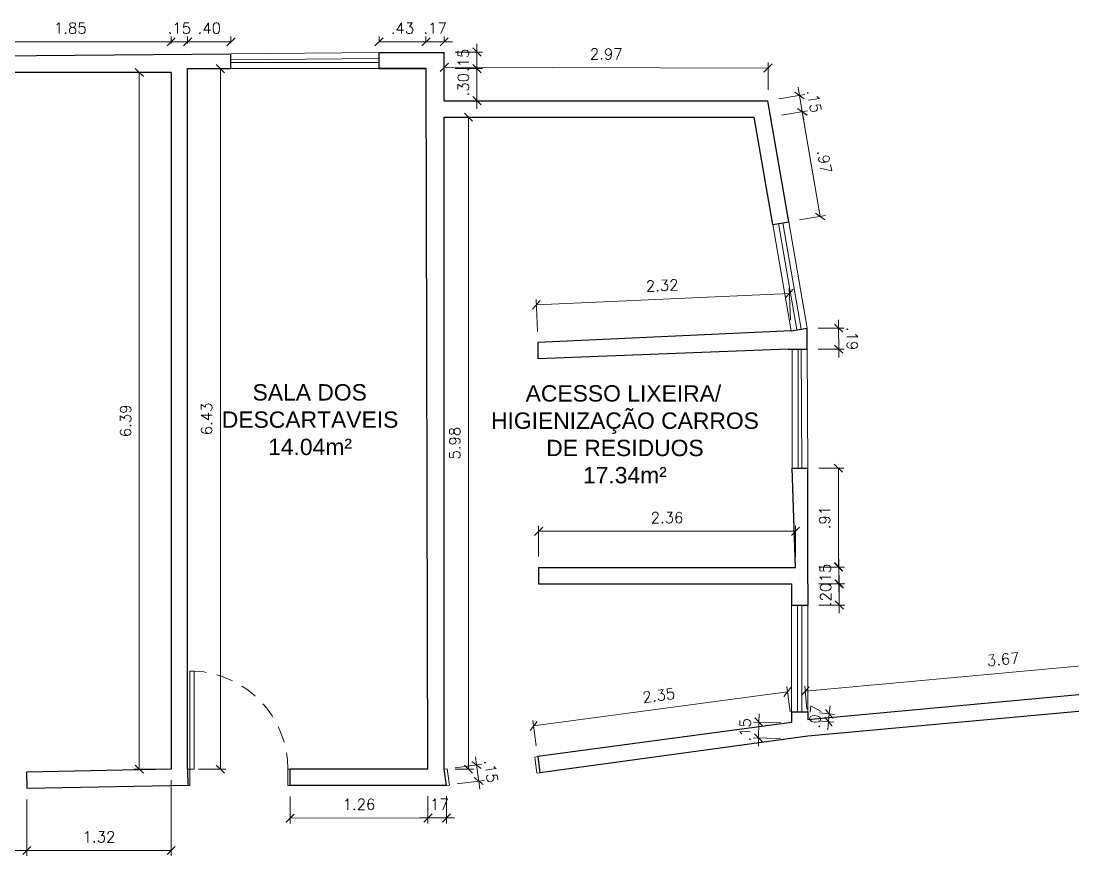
# Model space of a CAD drawing. Header units: centimetres. Extents: x 459.1 to 510, y 305.5 to 323.6.
# Drawn here: x 489.82 to 499.46, y 312.57 to 320.23 of the extents above; entities that cross this region are included whole.
import ezdxf

# ---------------------------------------------------------------- set-up
doc = ezdxf.new("R2010")
doc.units = ezdxf.units.CM
doc.header["$LTSCALE"] = 0.8
doc.linetypes.add('CONTINU', pattern=[0])
doc.linetypes.add('HIDDEN', pattern=[9.525, 6.35, -3.175])
for name, color, linetype, lineweight in [('ARQ-ALVENARIA', 1, 'Continuous', 30), ('ARQ-ALVENARIA FINA', 1, 'Continuous', 20), ('ARQ-COTAS', 30, 'Continuous', 9), ('ARQ-ESQ-TRACEJADA', 2, 'HIDDEN', 9), ('ARQ-ESQUADRIA', 2, 'Continuous', 15), ('ARQ-JANELA', 3, 'CONTINU', 15), ('ARQ-TEXTO4', 4, 'Continuous', 30)]:
    doc.layers.add(name, color=color, linetype=linetype, lineweight=lineweight)
doc.styles.add('arial', font='arial.ttf')
doc.styles.add('Romans_Anot', font='romans.shx')
doc.dimstyles.new('Escala 1-50', dxfattribs={"dimscale": 0.5, "dimtxt": 0.2, "dimasz": 0.15, "dimexe": 0.1, "dimexo": 0.2, "dimgap": 0.15, "dimtad": 1, "dimzin": 4, "dimdsep": 46, "dimtxsty": 'Romans_Anot', "dimblk": 'OBLIQUE', "dimcen": 0.25, "dimclrd": 256, "dimclre": 256, "dimclrt": 2, "dimadec": 0, "dimazin": 0, "dimtfac": 1, "dimtix": 1, "dimtmove": 2, "dimatfit": 3, "dimfxl": 1, "dimtfillclr": 256, "dimlwd": -1, "dimlwe": -1, "dimarcsym": 0})

# ---------------------------------------------------------------- blocks, each defined once
blk = doc.blocks.new('_Oblique')
at = {"color": 0, "linetype": 'ByBlock', "lineweight": -2}
blk.add_line((-0.5, -0.5), (0.5, 0.5), dxfattribs=at)
blk = doc.blocks.new('*D72')
at = {"layer": 'ARQ-COTAS', "ltscale": 0.03, "transparency": 16777216}
for p, q in [((489.869, 313.0915), (489.869, 312.5726)), ((486.1455, 312.9858), (486.1455, 312.5726)), ((486.1455, 312.6226), (489.869, 312.6226))]:
    blk.add_line(p, q, dxfattribs=at)
at = {"layer": 'Defpoints', "color": 0, "lineweight": 5, "ltscale": 0.03, "transparency": 16777216}
for p in [(489.869, 313.1915), (486.1455, 313.0858), (489.869, 312.6226)]:
    blk.add_point(p, dxfattribs=at)
at = {"layer": 'ARQ-COTAS', "ltscale": 0.03, "transparency": 16777216, "xscale": 0.075, "yscale": 0.075, "zscale": 0.075, "rotation": 180}
blk.add_blockref('_Oblique', (486.1455, 312.6226), dxfattribs=at)
at = {"layer": 'ARQ-COTAS', "ltscale": 0.03, "transparency": 16777216, "xscale": 0.075, "yscale": 0.075, "zscale": 0.075}
blk.add_blockref('_Oblique', (489.869, 312.6226), dxfattribs=at)
at = {"layer": 'ARQ-COTAS', "color": 2, "ltscale": 0.03, "transparency": 16777216, "insert": (488.0073, 312.7476), "char_height": 0.1, "attachment_point": 5, "style": 'Romans_Anot'}
blk.add_mtext('3.72', dxfattribs=at)
blk = doc.blocks.new('*D73')
at = {"layer": 'ARQ-COTAS', "ltscale": 0.03, "transparency": 16777216}
for p, q in [((491.1925, 313.2683), (491.1925, 312.5726)), ((489.869, 313.0915), (489.869, 312.5726)), ((489.869, 312.6226), (491.1925, 312.6226))]:
    blk.add_line(p, q, dxfattribs=at)
at = {"layer": 'Defpoints', "color": 0, "lineweight": 5, "ltscale": 0.03, "transparency": 16777216}
for p in [(491.1925, 313.3683), (489.869, 313.1915), (491.1925, 312.6226)]:
    blk.add_point(p, dxfattribs=at)
at = {"layer": 'ARQ-COTAS', "ltscale": 0.03, "transparency": 16777216, "xscale": 0.075, "yscale": 0.075, "zscale": 0.075, "rotation": 180}
blk.add_blockref('_Oblique', (489.869, 312.6226), dxfattribs=at)
at = {"layer": 'ARQ-COTAS', "ltscale": 0.03, "transparency": 16777216, "xscale": 0.075, "yscale": 0.075, "zscale": 0.075}
blk.add_blockref('_Oblique', (491.1925, 312.6226), dxfattribs=at)
at = {"layer": 'ARQ-COTAS', "color": 2, "ltscale": 0.03, "transparency": 16777216, "insert": (490.5307, 312.7476), "char_height": 0.1, "attachment_point": 5, "style": 'Romans_Anot'}
blk.add_mtext('1.32', dxfattribs=at)
blk = doc.blocks.new('*D95')
at = {"layer": 'ARQ-COTAS', "ltscale": 0.03, "transparency": 16777216}
for p, q in [((489.3415, 320.0073), (489.3415, 320.0888)), ((489.3415, 320.0388), (491.1925, 320.0388)), ((491.1925, 320.0232), (491.1925, 320.0888))]:
    blk.add_line(p, q, dxfattribs=at)
at = {"layer": 'Defpoints', "color": 0, "lineweight": 5, "ltscale": 0.03, "transparency": 16777216}
for p in [(491.1925, 320.0388), (489.3415, 319.9073), (491.1925, 319.9232)]:
    blk.add_point(p, dxfattribs=at)
at = {"layer": 'ARQ-COTAS', "ltscale": 0.03, "transparency": 16777216, "xscale": 0.075, "yscale": 0.075, "zscale": 0.075, "rotation": 180}
blk.add_blockref('_Oblique', (489.3415, 320.0388), dxfattribs=at)
at = {"layer": 'ARQ-COTAS', "ltscale": 0.03, "transparency": 16777216, "xscale": 0.075, "yscale": 0.075, "zscale": 0.075}
blk.add_blockref('_Oblique', (491.1925, 320.0388), dxfattribs=at)
at = {"layer": 'ARQ-COTAS', "color": 2, "ltscale": 0.03, "transparency": 16777216, "insert": (490.267, 320.1638), "char_height": 0.1, "attachment_point": 5, "style": 'Romans_Anot'}
blk.add_mtext('1.85', dxfattribs=at)
blk = doc.blocks.new('*D96')
at = {"layer": 'ARQ-COTAS', "ltscale": 0.03, "transparency": 16777216}
for p, q in [((491.1925, 320.0388), (491.1175, 320.0388)), ((491.1925, 320.0232), (491.1925, 320.0888)), ((491.1925, 320.0388), (491.3425, 320.0388)), ((491.3425, 320.0245), (491.3425, 320.0888)), ((491.3425, 320.0388), (491.4175, 320.0388))]:
    blk.add_line(p, q, dxfattribs=at)
at = {"layer": 'Defpoints', "color": 0, "lineweight": 5, "ltscale": 0.03, "transparency": 16777216}
for p in [(491.3425, 320.0388), (491.1925, 319.9232), (491.3425, 319.9245)]:
    blk.add_point(p, dxfattribs=at)
at = {"layer": 'ARQ-COTAS', "ltscale": 0.03, "transparency": 16777216, "xscale": 0.075, "yscale": 0.075, "zscale": 0.075}
blk.add_blockref('_Oblique', (491.1925, 320.0388), dxfattribs=at)
at = {"layer": 'ARQ-COTAS', "ltscale": 0.03, "transparency": 16777216, "xscale": 0.075, "yscale": 0.075, "zscale": 0.075, "rotation": 180}
blk.add_blockref('_Oblique', (491.3425, 320.0388), dxfattribs=at)
at = {"layer": 'ARQ-COTAS', "color": 2, "ltscale": 0.03, "transparency": 16777216, "insert": (491.2675, 320.1638), "char_height": 0.1, "attachment_point": 5, "style": 'Romans_Anot'}
blk.add_mtext('.15', dxfattribs=at)
blk = doc.blocks.new('*D97')
at = {"layer": 'ARQ-COTAS', "ltscale": 0.03, "transparency": 16777216}
for p, q in [((491.3425, 320.0245), (491.3425, 320.0888)), ((491.3425, 320.0388), (491.7405, 320.0388)), ((491.7405, 320.0279), (491.7405, 320.0888))]:
    blk.add_line(p, q, dxfattribs=at)
at = {"layer": 'Defpoints', "color": 0, "lineweight": 5, "ltscale": 0.03, "transparency": 16777216}
for p in [(491.7405, 320.0388), (491.3425, 319.9245), (491.7405, 319.9279)]:
    blk.add_point(p, dxfattribs=at)
at = {"layer": 'ARQ-COTAS', "ltscale": 0.03, "transparency": 16777216, "xscale": 0.075, "yscale": 0.075, "zscale": 0.075, "rotation": 180}
blk.add_blockref('_Oblique', (491.3425, 320.0388), dxfattribs=at)
at = {"layer": 'ARQ-COTAS', "ltscale": 0.03, "transparency": 16777216, "xscale": 0.075, "yscale": 0.075, "zscale": 0.075}
blk.add_blockref('_Oblique', (491.7405, 320.0388), dxfattribs=at)
at = {"layer": 'ARQ-COTAS', "color": 2, "ltscale": 0.03, "transparency": 16777216, "insert": (491.5415, 320.1638), "char_height": 0.1, "attachment_point": 5, "style": 'Romans_Anot'}
blk.add_mtext('.40', dxfattribs=at)
blk = doc.blocks.new('*D99')
at = {"layer": 'ARQ-COTAS', "ltscale": 0.03, "transparency": 16777216}
for p, q in [((493.0975, 320.0396), (493.0975, 320.0888)), ((493.0975, 320.0388), (493.5281, 320.0388)), ((493.5281, 320.0396), (493.5281, 320.0888))]:
    blk.add_line(p, q, dxfattribs=at)
at = {"layer": 'Defpoints', "color": 0, "lineweight": 5, "ltscale": 0.03, "transparency": 16777216}
for p in [(493.5281, 320.0388), (493.0975, 319.9396), (493.5281, 319.9396)]:
    blk.add_point(p, dxfattribs=at)
at = {"layer": 'ARQ-COTAS', "ltscale": 0.03, "transparency": 16777216, "xscale": 0.075, "yscale": 0.075, "zscale": 0.075, "rotation": 180}
blk.add_blockref('_Oblique', (493.0975, 320.0388), dxfattribs=at)
at = {"layer": 'ARQ-COTAS', "ltscale": 0.03, "transparency": 16777216, "xscale": 0.075, "yscale": 0.075, "zscale": 0.075}
blk.add_blockref('_Oblique', (493.5281, 320.0388), dxfattribs=at)
at = {"layer": 'ARQ-COTAS', "color": 2, "ltscale": 0.03, "transparency": 16777216, "insert": (493.3128, 320.1638), "char_height": 0.1, "attachment_point": 5, "style": 'Romans_Anot'}
blk.add_mtext('.43', dxfattribs=at)
blk = doc.blocks.new('*D100')
at = {"layer": 'ARQ-COTAS', "ltscale": 0.03, "transparency": 16777216}
for p, q in [((493.5281, 320.0388), (493.4531, 320.0388)), ((493.5281, 320.0396), (493.5281, 320.0888)), ((493.5281, 320.0388), (493.6955, 320.0388)), ((493.6955, 320.0396), (493.6955, 320.0888)), ((493.6955, 320.0388), (493.7705, 320.0388))]:
    blk.add_line(p, q, dxfattribs=at)
at = {"layer": 'Defpoints', "color": 0, "lineweight": 5, "ltscale": 0.03, "transparency": 16777216}
for p in [(493.6955, 320.0388), (493.5281, 319.9396), (493.6955, 319.9396)]:
    blk.add_point(p, dxfattribs=at)
at = {"layer": 'ARQ-COTAS', "ltscale": 0.03, "transparency": 16777216, "xscale": 0.075, "yscale": 0.075, "zscale": 0.075}
blk.add_blockref('_Oblique', (493.5281, 320.0388), dxfattribs=at)
at = {"layer": 'ARQ-COTAS', "ltscale": 0.03, "transparency": 16777216, "xscale": 0.075, "yscale": 0.075, "zscale": 0.075, "rotation": 180}
blk.add_blockref('_Oblique', (493.6955, 320.0388), dxfattribs=at)
at = {"layer": 'ARQ-COTAS', "color": 2, "ltscale": 0.03, "transparency": 16777216, "insert": (493.6118, 320.1638), "char_height": 0.1, "attachment_point": 5, "style": 'Romans_Anot'}
blk.add_mtext('.17', dxfattribs=at)
blk = doc.blocks.new('*D101')
at = {"layer": 'ARQ-COTAS', "ltscale": 0.03, "transparency": 16777216}
for p, q in [((493.6957, 319.6051), (493.6963, 319.8551)), ((496.6639, 319.5983), (496.6644, 319.8482)), ((493.6961, 319.8051), (496.6643, 319.7982))]:
    blk.add_line(p, q, dxfattribs=at)
at = {"layer": 'Defpoints', "color": 0, "lineweight": 5, "ltscale": 0.03, "transparency": 16777216}
for p in [(496.6643, 319.7982), (493.6955, 319.5051), (496.6636, 319.4983)]:
    blk.add_point(p, dxfattribs=at)
at = {"layer": 'ARQ-COTAS', "ltscale": 0.03, "transparency": 16777216, "xscale": 0.075, "yscale": 0.075, "zscale": 0.075}
for p, rotation in [((493.6961, 319.8051), 179.8677426613682), ((496.6643, 319.7982), 359.8677426613682)]:
    blk.add_blockref('_Oblique', p, dxfattribs=dict(at, rotation=rotation))
at = {"layer": 'ARQ-COTAS', "color": 2, "ltscale": 0.03, "transparency": 16777216, "insert": (495.1805, 319.9267), "char_height": 0.1, "attachment_point": 5, "rotation": 359.86774, "style": 'Romans_Anot'}
blk.add_mtext('2.97', dxfattribs=at)
blk = doc.blocks.new('*D257')
at = {"layer": 'ARQ-COTAS', "ltscale": 0.03, "transparency": 16777216}
for p, q in [((500.6562, 314.4209), (497.0062, 314.0838)), ((500.6713, 314.2574), (500.6516, 314.4707)), ((497.0213, 313.9203), (497.0016, 314.1336))]:
    blk.add_line(p, q, dxfattribs=at)
at = {"layer": 'Defpoints', "color": 0, "lineweight": 5, "ltscale": 0.03, "transparency": 16777216}
for p in [(500.6805, 314.1578), (497.0062, 314.0838), (497.0305, 313.8207)]:
    blk.add_point(p, dxfattribs=at)
at = {"layer": 'ARQ-COTAS', "ltscale": 0.03, "transparency": 16777216, "xscale": 0.075, "yscale": 0.075, "zscale": 0.075}
for p, rotation in [((500.6562, 314.4209), 5.2768800513073), ((497.0062, 314.0838), 185.2768800513073)]:
    blk.add_blockref('_Oblique', p, dxfattribs=dict(at, rotation=rotation))
at = {"layer": 'ARQ-COTAS', "color": 2, "ltscale": 0.03, "transparency": 16777216, "insert": (498.8197, 314.3768), "char_height": 0.1, "attachment_point": 5, "rotation": 5.27688, "style": 'Romans_Anot'}
blk.add_mtext('3.67', dxfattribs=at)
blk = doc.blocks.new('*D260')
at = {"layer": 'ARQ-COTAS', "ltscale": 0.03, "transparency": 16777216}
for p, q in [((497.2257, 313.876), (497.2326, 313.9507)), ((497.1367, 313.8842), (497.2755, 313.8714)), ((497.2257, 313.876), (497.2191, 313.8034)), ((497.13, 313.8116), (497.2689, 313.7989)), ((497.2191, 313.8034), (497.2123, 313.7288))]:
    blk.add_line(p, q, dxfattribs=at)
at = {"layer": 'Defpoints', "color": 0, "lineweight": 5, "ltscale": 0.03, "transparency": 16777216}
for p in [(497.0371, 313.8933), (497.0305, 313.8207), (497.2191, 313.8034)]:
    blk.add_point(p, dxfattribs=at)
at = {"layer": 'ARQ-COTAS', "ltscale": 0.03, "transparency": 16777216, "xscale": 0.075, "yscale": 0.075, "zscale": 0.075}
for p, rotation in [((497.2191, 313.8034), 84.7675043612888), ((497.2257, 313.876), 264.7675043612888)]:
    blk.add_blockref('_Oblique', p, dxfattribs=dict(at, rotation=rotation))
at = {"layer": 'ARQ-COTAS', "color": 2, "ltscale": 0.03, "transparency": 16777216, "insert": (497.0979, 313.8511), "char_height": 0.1, "attachment_point": 5, "rotation": 84.7675, "style": 'Romans_Anot'}
blk.add_mtext('.07', dxfattribs=at)
blk = doc.blocks.new('*D262')
at = {"layer": 'ARQ-COTAS', "ltscale": 0.03, "transparency": 16777216}
for p, q in [((497.3171, 315.0683), (497.3171, 315.1433)), ((497.1305, 315.0683), (497.3671, 315.0683)), ((497.3171, 314.8733), (497.3171, 315.0683)), ((497.1305, 314.8733), (497.3671, 314.8733)), ((497.3171, 314.8733), (497.3171, 314.7983))]:
    blk.add_line(p, q, dxfattribs=at)
at = {"layer": 'Defpoints', "color": 0, "lineweight": 5, "ltscale": 0.03, "transparency": 16777216}
for p in [(497.0305, 315.0683), (497.3171, 315.0683), (497.0305, 314.8733)]:
    blk.add_point(p, dxfattribs=at)
at = {"layer": 'ARQ-COTAS', "ltscale": 0.03, "transparency": 16777216, "xscale": 0.075, "yscale": 0.075, "zscale": 0.075}
for p, rotation in [((497.3171, 315.0683), 270), ((497.3171, 314.8733), 90)]:
    blk.add_blockref('_Oblique', p, dxfattribs=dict(at, rotation=rotation))
at = {"layer": 'ARQ-COTAS', "color": 2, "ltscale": 0.03, "transparency": 16777216, "insert": (497.1921, 314.9708), "char_height": 0.1, "attachment_point": 5, "rotation": 90, "style": 'Romans_Anot'}
blk.add_mtext('.20', dxfattribs=at)
blk = doc.blocks.new('*D264')
at = {"layer": 'ARQ-COTAS', "ltscale": 0.03, "transparency": 16777216}
for p, q in [((497.3138, 315.2219), (497.3138, 315.2969)), ((497.1305, 315.2219), (497.3638, 315.2219)), ((497.3138, 315.0683), (497.3138, 315.2219)), ((497.1305, 315.0683), (497.3638, 315.0683)), ((497.3138, 315.0683), (497.3138, 314.9933))]:
    blk.add_line(p, q, dxfattribs=at)
at = {"layer": 'Defpoints', "color": 0, "lineweight": 5, "ltscale": 0.03, "transparency": 16777216}
for p in [(497.0305, 315.2219), (497.3138, 315.2219), (497.0305, 315.0683)]:
    blk.add_point(p, dxfattribs=at)
at = {"layer": 'ARQ-COTAS', "ltscale": 0.03, "transparency": 16777216, "xscale": 0.075, "yscale": 0.075, "zscale": 0.075}
for p, rotation in [((497.3138, 315.2219), 270), ((497.3138, 315.0683), 90)]:
    blk.add_blockref('_Oblique', p, dxfattribs=dict(at, rotation=rotation))
at = {"layer": 'ARQ-COTAS', "color": 2, "ltscale": 0.03, "transparency": 16777216, "insert": (497.1888, 315.1451), "char_height": 0.1, "attachment_point": 5, "rotation": 90, "style": 'Romans_Anot'}
blk.add_mtext('.15', dxfattribs=at)
blk = doc.blocks.new('*D265')
at = {"layer": 'ARQ-COTAS', "ltscale": 0.03, "transparency": 16777216}
for p, q in [((497.1305, 316.1293), (497.359, 316.1293)), ((497.309, 315.2219), (497.309, 316.1293)), ((497.1305, 315.2219), (497.359, 315.2219))]:
    blk.add_line(p, q, dxfattribs=at)
at = {"layer": 'Defpoints', "color": 0, "lineweight": 5, "ltscale": 0.03, "transparency": 16777216}
for p in [(497.0305, 316.1293), (497.309, 316.1293), (497.0305, 315.2219)]:
    blk.add_point(p, dxfattribs=at)
at = {"layer": 'ARQ-COTAS', "ltscale": 0.03, "transparency": 16777216, "xscale": 0.075, "yscale": 0.075, "zscale": 0.075}
for p, rotation in [((497.309, 316.1293), 90), ((497.309, 315.2219), 270)]:
    blk.add_blockref('_Oblique', p, dxfattribs=dict(at, rotation=rotation))
at = {"layer": 'ARQ-COTAS', "color": 2, "ltscale": 0.03, "transparency": 16777216, "insert": (497.184, 315.6756), "char_height": 0.1, "attachment_point": 5, "rotation": 90, "style": 'Romans_Anot'}
blk.add_mtext('.91', dxfattribs=at)
blk = doc.blocks.new('*D269')
at = {"layer": 'ARQ-COTAS', "ltscale": 0.03, "transparency": 16777216}
for p, q in [((497.1226, 317.4129), (497.3611, 317.4137)), ((497.3111, 317.4135), (497.3109, 317.4885)), ((497.3118, 317.2202), (497.3111, 317.4135)), ((497.1232, 317.2196), (497.3618, 317.2204)), ((497.3118, 317.2202), (497.312, 317.1452))]:
    blk.add_line(p, q, dxfattribs=at)
at = {"layer": 'Defpoints', "color": 0, "lineweight": 5, "ltscale": 0.03, "transparency": 16777216}
for p in [(497.0226, 317.4126), (497.3111, 317.4135), (497.0232, 317.2193)]:
    blk.add_point(p, dxfattribs=at)
at = {"layer": 'ARQ-COTAS', "ltscale": 0.03, "transparency": 16777216, "xscale": 0.075, "yscale": 0.075, "zscale": 0.075}
for p, rotation in [((497.3111, 317.4135), 270.1846387101948), ((497.3118, 317.2202), 90.1846387101948)]:
    blk.add_blockref('_Oblique', p, dxfattribs=dict(at, rotation=rotation))
at = {"layer": 'ARQ-COTAS', "color": 2, "ltscale": 0.03, "transparency": 16777216, "insert": (497.4364, 317.3173), "char_height": 0.1, "attachment_point": 5, "rotation": 270.18464, "style": 'Romans_Anot'}
blk.add_mtext('.19', dxfattribs=at)
blk = doc.blocks.new('*D271')
at = {"layer": 'ARQ-COTAS', "ltscale": 0.03, "transparency": 16777216}
for p, q in [((496.788, 319.3653), (497.0261, 319.4063)), ((497.1422, 318.4378), (496.9769, 319.3978)), ((496.9534, 318.4052), (497.1915, 318.4463))]:
    blk.add_line(p, q, dxfattribs=at)
at = {"layer": 'Defpoints', "color": 0, "lineweight": 5, "ltscale": 0.03, "transparency": 16777216}
for p in [(496.6895, 319.3483), (496.9769, 319.3978), (496.8548, 318.3883)]:
    blk.add_point(p, dxfattribs=at)
at = {"layer": 'ARQ-COTAS', "ltscale": 0.03, "transparency": 16777216, "xscale": 0.075, "yscale": 0.075, "zscale": 0.075}
for p, rotation in [((496.9769, 319.3978), 99.77346522132844), ((497.1422, 318.4378), 279.7734652213284)]:
    blk.add_blockref('_Oblique', p, dxfattribs=dict(at, rotation=rotation))
at = {"layer": 'ARQ-COTAS', "color": 2, "ltscale": 0.03, "transparency": 16777216, "insert": (497.1827, 318.939), "char_height": 0.1, "attachment_point": 5, "rotation": 279.77347, "style": 'Romans_Anot'}
blk.add_mtext('.97', dxfattribs=at)
blk = doc.blocks.new('*D272')
at = {"layer": 'ARQ-COTAS', "ltscale": 0.03, "transparency": 16777216}
for p, q in [((496.9523, 319.548), (496.9396, 319.6219)), ((496.7622, 319.5153), (497.0016, 319.5565)), ((496.9782, 319.398), (496.9523, 319.548)), ((496.788, 319.3653), (497.0275, 319.4065)), ((496.9782, 319.398), (496.9909, 319.3241))]:
    blk.add_line(p, q, dxfattribs=at)
at = {"layer": 'Defpoints', "color": 0, "lineweight": 5, "ltscale": 0.03, "transparency": 16777216}
for p in [(496.9523, 319.548), (496.6636, 319.4983), (496.6895, 319.3483)]:
    blk.add_point(p, dxfattribs=at)
at = {"layer": 'ARQ-COTAS', "ltscale": 0.03, "transparency": 16777216, "xscale": 0.075, "yscale": 0.075, "zscale": 0.075}
for p, rotation in [((496.9523, 319.548), 279.7734652212847), ((496.9782, 319.398), 99.77346522128471)]:
    blk.add_blockref('_Oblique', p, dxfattribs=dict(at, rotation=rotation))
at = {"layer": 'ARQ-COTAS', "color": 2, "ltscale": 0.03, "transparency": 16777216, "insert": (497.0884, 319.4942), "char_height": 0.1, "attachment_point": 5, "rotation": 279.77347, "style": 'Romans_Anot'}
blk.add_mtext('.15', dxfattribs=at)
blk = doc.blocks.new('*D273')
at = {"layer": 'ARQ-COTAS', "ltscale": 0.03, "transparency": 16777216}
for p, q in [((491.0925, 319.7573), (490.8497, 319.7573)), ((490.8997, 319.7573), (490.8997, 313.3683)), ((491.0925, 313.3683), (490.8497, 313.3683))]:
    blk.add_line(p, q, dxfattribs=at)
at = {"layer": 'Defpoints', "color": 0, "lineweight": 5, "ltscale": 0.03, "transparency": 16777216}
for p in [(491.1925, 319.7573), (490.8997, 313.3683), (491.1925, 313.3683)]:
    blk.add_point(p, dxfattribs=at)
at = {"layer": 'ARQ-COTAS', "ltscale": 0.03, "transparency": 16777216, "xscale": 0.075, "yscale": 0.075, "zscale": 0.075}
for p, rotation in [((490.8997, 319.7573), 90), ((490.8997, 313.3683), 270)]:
    blk.add_blockref('_Oblique', p, dxfattribs=dict(at, rotation=rotation))
at = {"layer": 'ARQ-COTAS', "color": 2, "ltscale": 0.03, "transparency": 16777216, "insert": (490.7747, 316.5628), "char_height": 0.1, "attachment_point": 5, "rotation": 90, "style": 'Romans_Anot'}
blk.add_mtext('6.39', dxfattribs=at)
blk = doc.blocks.new('*D274')
at = {"layer": 'ARQ-COTAS', "ltscale": 0.03, "transparency": 16777216}
for p, q in [((491.4425, 319.7933), (491.6928, 319.7933)), ((491.6428, 313.3683), (491.6428, 319.7933)), ((491.4425, 313.3683), (491.6928, 313.3683))]:
    blk.add_line(p, q, dxfattribs=at)
at = {"layer": 'Defpoints', "color": 0, "lineweight": 5, "ltscale": 0.03, "transparency": 16777216}
for p in [(491.3425, 319.7933), (491.6428, 319.7933), (491.3425, 313.3683)]:
    blk.add_point(p, dxfattribs=at)
at = {"layer": 'ARQ-COTAS', "ltscale": 0.03, "transparency": 16777216, "xscale": 0.075, "yscale": 0.075, "zscale": 0.075}
for p, rotation in [((491.6428, 319.7933), 90), ((491.6428, 313.3683), 270)]:
    blk.add_blockref('_Oblique', p, dxfattribs=dict(at, rotation=rotation))
at = {"layer": 'ARQ-COTAS', "color": 2, "ltscale": 0.03, "transparency": 16777216, "insert": (491.5178, 316.5808), "char_height": 0.1, "attachment_point": 5, "rotation": 90, "style": 'Romans_Anot'}
blk.add_mtext('6.43', dxfattribs=at)
blk = doc.blocks.new('*D276')
at = {"layer": 'ARQ-COTAS', "ltscale": 0.03, "transparency": 16777216}
for p, q in [((492.2825, 313.1183), (492.2828, 312.8699)), ((493.5459, 313.1195), (493.5462, 312.8711)), ((492.2827, 312.9199), (493.5461, 312.9211))]:
    blk.add_line(p, q, dxfattribs=at)
at = {"layer": 'Defpoints', "color": 0, "lineweight": 5, "ltscale": 0.03, "transparency": 16777216}
for p in [(492.2825, 313.2183), (493.5458, 313.2195), (493.5461, 312.9211)]:
    blk.add_point(p, dxfattribs=at)
at = {"layer": 'ARQ-COTAS', "ltscale": 0.03, "transparency": 16777216, "xscale": 0.075, "yscale": 0.075, "zscale": 0.075}
for p, rotation in [((493.5461, 312.9211), 0.05318491638330187), ((492.2827, 312.9199), 180.0531849163833)]:
    blk.add_blockref('_Oblique', p, dxfattribs=dict(at, rotation=rotation))
at = {"layer": 'ARQ-COTAS', "color": 2, "ltscale": 0.03, "transparency": 16777216, "insert": (492.9143, 313.0455), "char_height": 0.1, "attachment_point": 5, "rotation": 0.05318, "style": 'Romans_Anot'}
blk.add_mtext('1.26', dxfattribs=at)
blk = doc.blocks.new('*D277')
at = {"layer": 'ARQ-COTAS', "ltscale": 0.03, "transparency": 16777216}
for p, q in [((493.5459, 313.1195), (493.5462, 312.871)), ((493.7155, 313.1196), (493.7157, 312.8711)), ((493.5461, 312.921), (493.4711, 312.9209)), ((493.5461, 312.921), (493.7157, 312.9211)), ((493.7157, 312.9211), (493.7907, 312.9212))]:
    blk.add_line(p, q, dxfattribs=at)
at = {"layer": 'Defpoints', "color": 0, "lineweight": 5, "ltscale": 0.03, "transparency": 16777216}
for p in [(493.5458, 313.2195), (493.7154, 313.2196), (493.7157, 312.9211)]:
    blk.add_point(p, dxfattribs=at)
at = {"layer": 'ARQ-COTAS', "ltscale": 0.03, "transparency": 16777216, "xscale": 0.075, "yscale": 0.075, "zscale": 0.075}
for p, rotation in [((493.5461, 312.921), 0.05318491637591904), ((493.7157, 312.9211), 180.0531849163759)]:
    blk.add_blockref('_Oblique', p, dxfattribs=dict(at, rotation=rotation))
at = {"layer": 'ARQ-COTAS', "color": 2, "ltscale": 0.03, "transparency": 16777216, "insert": (493.6308, 313.0461), "char_height": 0.1, "attachment_point": 5, "rotation": 0.05318, "style": 'Romans_Anot'}
blk.add_mtext('.17', dxfattribs=at)
blk = doc.blocks.new('*D278')
at = {"layer": 'ARQ-COTAS', "ltscale": 0.03, "transparency": 16777216}
for p, q in [((496.8706, 317.4871), (496.8574, 317.7812)), ((496.8596, 317.7312), (494.5399, 317.6269)), ((494.5509, 317.3827), (494.5376, 317.6768))]:
    blk.add_line(p, q, dxfattribs=at)
at = {"layer": 'Defpoints', "color": 0, "lineweight": 5, "ltscale": 0.03, "transparency": 16777216}
for p in [(494.5399, 317.6269), (496.8751, 317.3872), (494.5554, 317.2828)]:
    blk.add_point(p, dxfattribs=at)
at = {"layer": 'ARQ-COTAS', "ltscale": 0.03, "transparency": 16777216, "xscale": 0.075, "yscale": 0.075, "zscale": 0.075}
for p, rotation in [((496.8596, 317.7312), 2.575473369254517), ((494.5399, 317.6269), 182.5754733692545)]:
    blk.add_blockref('_Oblique', p, dxfattribs=dict(at, rotation=rotation))
at = {"layer": 'ARQ-COTAS', "color": 2, "ltscale": 0.03, "transparency": 16777216, "insert": (495.6941, 317.8039), "char_height": 0.1, "attachment_point": 5, "rotation": 2.57547, "style": 'Romans_Anot'}
blk.add_mtext('2.32', dxfattribs=at)
blk = doc.blocks.new('*D279')
at = {"layer": 'ARQ-COTAS', "ltscale": 0.03, "transparency": 16777216}
for p, q in [((494.5605, 315.3183), (494.5605, 315.6)), ((496.9155, 315.3183), (496.9155, 315.6)), ((494.5605, 315.55), (496.9155, 315.55))]:
    blk.add_line(p, q, dxfattribs=at)
at = {"layer": 'Defpoints', "color": 0, "lineweight": 5, "ltscale": 0.03, "transparency": 16777216}
for p in [(496.9155, 315.55), (494.5605, 315.2183), (496.9155, 315.2183)]:
    blk.add_point(p, dxfattribs=at)
at = {"layer": 'ARQ-COTAS', "ltscale": 0.03, "transparency": 16777216, "xscale": 0.075, "yscale": 0.075, "zscale": 0.075, "rotation": 180}
blk.add_blockref('_Oblique', (494.5605, 315.55), dxfattribs=at)
at = {"layer": 'ARQ-COTAS', "ltscale": 0.03, "transparency": 16777216, "xscale": 0.075, "yscale": 0.075, "zscale": 0.075}
blk.add_blockref('_Oblique', (496.9155, 315.55), dxfattribs=at)
at = {"layer": 'ARQ-COTAS', "color": 2, "ltscale": 0.03, "transparency": 16777216, "insert": (495.738, 315.675), "char_height": 0.1, "attachment_point": 5, "style": 'Romans_Anot'}
blk.add_mtext('2.36', dxfattribs=at)
blk = doc.blocks.new('*D280')
at = {"layer": 'ARQ-COTAS', "ltscale": 0.03, "transparency": 16777216}
for p, q in [((496.8672, 313.8944), (496.8361, 314.1266)), ((496.8427, 314.077), (494.515, 313.765)), ((494.5395, 313.5824), (494.5084, 313.8146))]:
    blk.add_line(p, q, dxfattribs=at)
at = {"layer": 'Defpoints', "color": 0, "lineweight": 5, "ltscale": 0.03, "transparency": 16777216}
for p in [(494.515, 313.765), (496.8805, 313.7953), (494.5528, 313.4833)]:
    blk.add_point(p, dxfattribs=at)
at = {"layer": 'ARQ-COTAS', "ltscale": 0.03, "transparency": 16777216, "xscale": 0.075, "yscale": 0.075, "zscale": 0.075}
for p, rotation in [((496.8427, 314.077), 7.633783857702952), ((494.515, 313.765), 187.633783857703)]:
    blk.add_blockref('_Oblique', p, dxfattribs=dict(at, rotation=rotation))
at = {"layer": 'ARQ-COTAS', "color": 2, "ltscale": 0.03, "transparency": 16777216, "insert": (495.6622, 314.0449), "char_height": 0.1, "attachment_point": 5, "rotation": 7.63378, "style": 'Romans_Anot'}
blk.add_mtext('2.35', dxfattribs=at)
blk = doc.blocks.new('*D281')
at = {"layer": 'ARQ-COTAS', "ltscale": 0.03, "transparency": 16777216}
for p, q in [((496.5807, 313.8003), (496.582, 313.8753)), ((496.7805, 313.797), (496.5307, 313.8011)), ((496.5807, 313.8003), (496.5783, 313.6544)), ((496.778, 313.6511), (496.5283, 313.6552)), ((496.5783, 313.6544), (496.577, 313.5794))]:
    blk.add_line(p, q, dxfattribs=at)
at = {"layer": 'Defpoints', "color": 0, "lineweight": 5, "ltscale": 0.03, "transparency": 16777216}
for p in [(496.8805, 313.7953), (496.5783, 313.6544), (496.878, 313.6494)]:
    blk.add_point(p, dxfattribs=at)
at = {"layer": 'ARQ-COTAS', "ltscale": 0.03, "transparency": 16777216, "xscale": 0.075, "yscale": 0.075, "zscale": 0.075}
for p, rotation in [((496.5807, 313.8003), 269.0394097642826), ((496.5783, 313.6544), 89.0394097642826)]:
    blk.add_blockref('_Oblique', p, dxfattribs=dict(at, rotation=rotation))
at = {"layer": 'ARQ-COTAS', "color": 2, "ltscale": 0.03, "transparency": 16777216, "insert": (496.4545, 313.7295), "char_height": 0.1, "attachment_point": 5, "rotation": 89.03941, "style": 'Romans_Anot'}
blk.add_mtext('.15', dxfattribs=at)
blk = doc.blocks.new('*D390')
at = {"layer": 'ARQ-COTAS', "ltscale": 0.03, "transparency": 16777216}
for p, q in [((493.7955, 319.3483), (493.9678, 319.3483)), ((493.9178, 319.3483), (493.9178, 313.3683)), ((493.7955, 313.3683), (493.9678, 313.3683))]:
    blk.add_line(p, q, dxfattribs=at)
at = {"layer": 'Defpoints', "color": 0, "lineweight": 5, "ltscale": 0.03, "transparency": 16777216}
for p in [(493.6955, 319.3483), (493.6955, 313.3683), (493.9178, 313.3683)]:
    blk.add_point(p, dxfattribs=at)
at = {"layer": 'ARQ-COTAS', "ltscale": 0.03, "transparency": 16777216, "xscale": 0.075, "yscale": 0.075, "zscale": 0.075}
for p, rotation in [((493.9178, 319.3483), 90), ((493.9178, 313.3683), 270)]:
    blk.add_blockref('_Oblique', p, dxfattribs=dict(at, rotation=rotation))
at = {"layer": 'ARQ-COTAS', "color": 2, "ltscale": 0.03, "transparency": 16777216, "insert": (493.7928, 316.3583), "char_height": 0.1, "attachment_point": 5, "rotation": 90, "style": 'Romans_Anot'}
blk.add_mtext('5.98', dxfattribs=at)
blk = doc.blocks.new('*D391')
at = {"layer": 'ARQ-COTAS', "ltscale": 0.03, "transparency": 16777216}
for p, q in [((493.9913, 313.4079), (493.9813, 313.4823)), ((493.7946, 313.3816), (494.0408, 313.4146)), ((493.9913, 313.4079), (494.0112, 313.2593)), ((493.8145, 313.2329), (494.0607, 313.2659)), ((494.0112, 313.2593), (494.0212, 313.1849))]:
    blk.add_line(p, q, dxfattribs=at)
at = {"layer": 'Defpoints', "color": 0, "lineweight": 5, "ltscale": 0.03, "transparency": 16777216}
for p in [(493.6955, 313.3683), (494.0112, 313.2593), (493.7154, 313.2196)]:
    blk.add_point(p, dxfattribs=at)
at = {"layer": 'ARQ-COTAS', "ltscale": 0.03, "transparency": 16777216, "xscale": 0.075, "yscale": 0.075, "zscale": 0.075}
for p, rotation in [((493.9913, 313.4079), 277.6358811471436), ((494.0112, 313.2593), 97.63588114714356)]:
    blk.add_blockref('_Oblique', p, dxfattribs=dict(at, rotation=rotation))
at = {"layer": 'ARQ-COTAS', "color": 2, "ltscale": 0.03, "transparency": 16777216, "insert": (494.1251, 313.3502), "char_height": 0.1, "attachment_point": 5, "rotation": 277.63588, "style": 'Romans_Anot'}
blk.add_mtext('.15', dxfattribs=at)
blk = doc.blocks.new('*D469')
at = {"layer": 'ARQ-COTAS', "ltscale": 0.03, "transparency": 16777216}
for p, q in [((493.9955, 319.9447), (493.9955, 320.0197)), ((493.7955, 319.9447), (494.0455, 319.9447)), ((493.9955, 319.7933), (493.9955, 319.9447)), ((493.7955, 319.7933), (494.0455, 319.7933)), ((493.9955, 319.7933), (493.9955, 319.7183))]:
    blk.add_line(p, q, dxfattribs=at)
at = {"layer": 'Defpoints', "color": 0, "lineweight": 5, "ltscale": 0.03, "transparency": 16777216}
for p in [(493.6955, 319.9447), (493.9955, 319.9447), (493.6955, 319.7933)]:
    blk.add_point(p, dxfattribs=at)
at = {"layer": 'ARQ-COTAS', "ltscale": 0.03, "transparency": 16777216, "xscale": 0.075, "yscale": 0.075, "zscale": 0.075}
for p, rotation in [((493.9955, 319.9447), 270), ((493.9955, 319.7933), 90)]:
    blk.add_blockref('_Oblique', p, dxfattribs=dict(at, rotation=rotation))
at = {"layer": 'ARQ-COTAS', "color": 2, "ltscale": 0.03, "transparency": 16777216, "insert": (493.8705, 319.869), "char_height": 0.1, "attachment_point": 5, "rotation": 90, "style": 'Romans_Anot'}
blk.add_mtext('.15', dxfattribs=at)
blk = doc.blocks.new('*D470')
at = {"layer": 'ARQ-COTAS', "ltscale": 0.03, "transparency": 16777216}
for p, q in [((493.9956, 319.7933), (493.9956, 319.8683)), ((493.7955, 319.7933), (494.0456, 319.7933)), ((493.9956, 319.7933), (493.9956, 319.4983)), ((493.7955, 319.4983), (494.0456, 319.4983)), ((493.9956, 319.4983), (493.9956, 319.4233))]:
    blk.add_line(p, q, dxfattribs=at)
at = {"layer": 'Defpoints', "color": 0, "lineweight": 5, "ltscale": 0.03, "transparency": 16777216}
for p in [(493.6955, 319.7933), (493.6955, 319.4983), (493.9956, 319.4983)]:
    blk.add_point(p, dxfattribs=at)
at = {"layer": 'ARQ-COTAS', "ltscale": 0.03, "transparency": 16777216, "xscale": 0.075, "yscale": 0.075, "zscale": 0.075}
for p, rotation in [((493.9956, 319.7933), 270), ((493.9956, 319.4983), 90)]:
    blk.add_blockref('_Oblique', p, dxfattribs=dict(at, rotation=rotation))
at = {"layer": 'ARQ-COTAS', "color": 2, "ltscale": 0.03, "transparency": 16777216, "insert": (493.8706, 319.6458), "char_height": 0.1, "attachment_point": 5, "rotation": 90, "style": 'Romans_Anot'}
blk.add_mtext('.30', dxfattribs=at)

msp = doc.modelspace()

# ---------------------------------------------------------------- linework, layer by layer
at = {"layer": 'ARQ-ALVENARIA'}
for p, q in [((489.3415, 319.9073), (491.7405, 319.9279)), ((491.7405, 319.7933), (491.7405, 319.9279)), ((493.0975, 319.9396), (493.6955, 319.9396)), ((493.0975, 319.7933), (493.0975, 319.9396)), ((493.6955, 319.4983), (493.6955, 319.9447)), ((491.1925, 319.7573), (489.3415, 319.7573)), ((491.1925, 319.7573), (491.1925, 313.3683)), ((491.3425, 313.3683), (491.3425, 319.7933)), ((491.3425, 319.7933), (491.7405, 319.7933)), ((491.3425, 319.7933), (491.7405, 319.7933)), ((493.0975, 319.7933), (493.5285, 319.7933)), ((493.5285, 319.7933), (493.0975, 319.7933)), ((493.5455, 313.3683), (493.5285, 319.7933)), ((493.6955, 319.4983), (496.6636, 319.4983)), ((496.8548, 318.3883), (496.6636, 319.4983)), ((493.6955, 317.2683), (493.6955, 319.3483)), ((493.6955, 319.3483), (496.5373, 319.3483)), ((496.707, 318.3628), (496.5373, 319.3483)), ((496.707, 318.3628), (496.8548, 318.3883)), ((496.8751, 317.3872), (497.0229, 317.4126)), ((497.0235, 317.2193), (497.0229, 317.4126)), ((496.8751, 317.3872), (494.5554, 317.2828)), ((493.6955, 313.3683), (493.6955, 317.2683)), ((494.5554, 317.1328), (494.5554, 317.2828)), ((496.848, 317.2193), (494.5554, 317.1328)), ((496.848, 317.2193), (497.0235, 317.2193)), ((496.9155, 315.2183), (496.8847, 316.1293)), ((496.8847, 316.1293), (497.0235, 316.1293)), ((497.0305, 315.0683), (497.0305, 316.1293)), ((494.5605, 315.2183), (496.9155, 315.2183)), ((494.5605, 315.2183), (494.5605, 315.0683)), ((494.5605, 315.0683), (496.8805, 315.0683)), ((496.8805, 315.0683), (496.8805, 314.8733)), ((497.0305, 315.0683), (497.0305, 314.8733)), ((496.8805, 314.8733), (497.0305, 314.8733)), ((500.6805, 314.1578), (497.0305, 313.8207)), ((500.6805, 314.0028), (497.0305, 313.6701)), ((496.8805, 313.8933), (496.8805, 313.7953)), ((496.8805, 313.8933), (497.0305, 313.8933)), ((497.0305, 313.8933), (497.0305, 313.8207)), ((496.8805, 313.7953), (494.5528, 313.4833)), ((497.0305, 313.6701), (494.5728, 313.3361)), ((494.5528, 313.4833), (494.5728, 313.3361)), ((491.1925, 313.3683), (489.8667, 313.3414)), ((491.3425, 313.3683), (491.3452, 313.218)), ((492.2825, 313.2183), (492.2825, 313.3683)), ((493.5455, 313.3683), (492.2825, 313.3683)), ((493.7154, 313.2196), (493.6955, 313.3683)), ((489.8667, 313.3414), (489.869, 313.1915)), ((491.3452, 313.218), (489.8698, 313.1915)), ((493.7154, 313.2196), (492.2825, 313.2183))]:
    msp.add_line(p, q, dxfattribs=at)
at = {"layer": 'ARQ-ALVENARIA FINA'}
for p, q in [((491.7405, 319.9279), (493.0975, 319.9396)), ((491.7405, 319.7933), (493.0975, 319.7933)), ((496.8751, 317.3872), (496.707, 318.3628)), ((496.8548, 318.3883), (497.0229, 317.4126)), ((496.8847, 316.1293), (496.8847, 317.2193)), ((497.0305, 316.1293), (497.0235, 317.2193)), ((496.8805, 313.8933), (496.8805, 314.8733)), ((497.0305, 313.8933), (497.0305, 314.8733))]:
    msp.add_line(p, q, dxfattribs=at)
at = {"layer": 'ARQ-ESQ-TRACEJADA', "ltscale": 0.03}
msp.add_arc((491.3615, 313.3683), 0.9009, 360, 87.39609, dxfattribs=at)
at = {"layer": 'ARQ-ESQUADRIA'}
for p, q in [((494.5255, 313.4796), (494.5528, 313.4833)), ((494.5255, 313.4796), (494.5455, 313.3324)), ((491.3425, 313.3683), (491.3625, 313.3683)), ((491.3625, 313.3683), (491.3625, 313.2183)), ((492.2625, 313.3683), (492.2625, 313.2183)), ((492.2825, 313.3683), (492.2625, 313.3683)), ((493.6955, 313.3683), (493.7227, 313.3719)), ((493.7227, 313.3719), (493.7429, 313.2234)), ((494.5455, 313.3324), (494.5728, 313.3361)), ((491.3452, 313.218), (491.3625, 313.218)), ((492.2625, 313.2183), (492.2825, 313.2183)), ((493.7429, 313.2234), (493.7154, 313.2196))]:
    msp.add_line(p, q, dxfattribs=at)
msp.add_lwpolyline([(491.4025, 313.3683), (491.4025, 314.2683), (491.3625, 314.2683), (491.3625, 313.3683)], close=True, dxfattribs=at)
at = {"layer": 'ARQ-JANELA'}
for p, q in [((491.7405, 319.8483), (493.0975, 319.8483)), ((491.7409, 319.8729), (493.0979, 319.8846)), ((496.9293, 317.3965), (496.7612, 318.3721)), ((496.8006, 318.3789), (496.9687, 317.4033)), ((496.9397, 316.1293), (496.9397, 317.2193)), ((496.9755, 316.1289), (496.9685, 317.2189)), ((496.9355, 313.8933), (496.9355, 314.8733)), ((496.9755, 313.8933), (496.9755, 314.8733))]:
    msp.add_line(p, q, dxfattribs=at)

# ---------------------------------------------------------------- texts
at = {"layer": 'ARQ-TEXTO4', "ltscale": 0.03, "char_height": 0.15, "attachment_point": 1, "style": 'arial'}
for s, insert in [('\\pi0.781,t1.831;SALA DOS \\P\\pi0.49917,t1.54917;DESCARTAVEIS\\P\\pi0.92369,t1.97369;14.04m²', (491.1572, 316.8993)), ('\\pi0.39818,t1.44818;ACESSO LIXEIRA/ \\P\\pi0.08042,t1.13042;HIGIENIZAÇÃO CARROS \\P\\pi0.58655,t1.63655;DE RESIDUOS\\P\\pi0.92369,t1.97369;17.34m²', (494.0438, 316.8896))]:
    msp.add_mtext_dynamic_manual_height_columns(s, width=2.589806, gutter_width=39.7083, heights=[0], dxfattribs=dict(at, insert=insert))

# ---------------------------------------------------------------- dimensions: what is measured, and where the dimension line sits
at = {"layer": 'ARQ-COTAS', "ltscale": 0.03}
for base, p1, p2, picture, middle in [((491.1925, 320.0388), (489.3415, 319.9073), (491.1925, 319.9232), '*D95', (490.267, 320.1638)), ((491.3425, 320.0388), (491.1925, 319.9232), (491.3425, 319.9245), '*D96', (491.2675, 320.1638)), ((491.7405, 320.0388), (491.3425, 319.9245), (491.7405, 319.9279), '*D97', (491.5415, 320.1638)), ((493.5281, 320.0388), (493.0975, 319.9396), (493.5281, 319.9396), '*D99', (493.3128, 320.1638)), ((493.6955, 320.0388), (493.5281, 319.9396), (493.6955, 319.9396), '*D100', (493.6118, 320.1638)), ((496.9154535491, 315.5499655979), (494.5604535491, 315.2182837547), (496.9154535491, 315.2182837547), '*D279', (495.7379535491, 315.6749655979)), ((491.1925, 312.6226), (489.869, 313.1915), (491.1925, 313.3683), '*D73', (490.5307, 312.7476)), ((489.869, 312.6226), (486.1455, 313.0858), (489.869, 313.1915), '*D72', (488.0073, 312.7476))]:
    dim = msp.add_linear_dim(base=base, p1=p1, p2=p2, dimstyle='Escala 1-50', dxfattribs=at)
    dim.commit()
    dim.dimension.update_dxf_attribs({"geometry": picture, "text_midpoint": middle})
for p1, p2, distance, picture, middle in [((493.6955, 319.7933), (493.6955, 319.9447), -0.3, '*D469', (493.8705, 319.869)), ((493.6955, 319.5051), (496.6636, 319.4983), 0.3, '*D101', (495.1805, 319.9267)), ((493.6954535491, 319.7932837547), (493.6954535491, 319.4982837547), 0.3001469364, '*D470', (493.8706004856, 319.6457837547)), ((496.6895, 319.3483), (496.6636, 319.4983), -0.293, '*D272', (497.0884, 319.4942)), ((496.8548, 318.3883), (496.6895, 319.3483), -0.2916, '*D271', (497.1827, 318.939)), ((496.8751, 317.3872), (494.5554, 317.2828), -0.3444, '*D278', (495.6941, 317.8039)), ((497.0232, 317.2193), (497.0226, 317.4126), -0.2885, '*D269', (497.4364, 317.3173)), ((500.6805, 314.1578), (497.0305, 313.8207), -0.2642, '*D257', (498.8197, 314.3768)), ((496.8805, 313.7953), (494.5528, 313.4833), -0.2842, '*D280', (495.6622, 314.0449)), ((497.0371, 313.8933), (497.0305, 313.8207), 0.1894, '*D260', (497.0979, 313.8511)), ((496.8805, 313.7953), (496.878, 313.6494), -0.2998, '*D281', (496.4545, 313.7295)), ((493.6955, 313.3683), (493.7154, 313.2196), 0.2984, '*D391', (494.1251, 313.3502)), ((492.2825, 313.2183), (493.5458, 313.2195), -0.2984, '*D276', (492.9143, 313.0455)), ((493.5458, 313.2195), (493.7154, 313.2196), -0.2985, '*D277', (493.6308, 313.0461))]:
    dim = msp.add_aligned_dim(p1=p1, p2=p2, distance=distance, dimstyle='Escala 1-50', dxfattribs=at)
    dim.commit()
    dim.dimension.update_dxf_attribs({"geometry": picture, "text_midpoint": middle})
for base, p1, p2, picture, middle in [((491.6427750903, 319.7932837547), (491.3424535491, 313.3682837547), (491.3424535491, 319.7932837547), '*D274', (491.5177750903, 316.5807837547)), ((490.8997, 313.3683), (491.1925, 319.7573), (491.1925, 313.3683), '*D273', (490.7747, 316.5628)), ((493.9178, 313.3683), (493.6955, 319.3483), (493.6955, 313.3683), '*D390', (493.7928, 316.3583)), ((497.309, 316.1293), (497.0305, 315.2219), (497.0305, 316.1293), '*D265', (497.184, 315.6756)), ((497.3138, 315.2219), (497.0305, 315.0683), (497.0305, 315.2219), '*D264', (497.1888, 315.1451)), ((497.3171144791, 315.0682837547), (497.0304535491, 314.8732837547), (497.0304535491, 315.0682837547), '*D262', (497.1921144791, 314.9707837547))]:
    dim = msp.add_linear_dim(base=base, p1=p1, p2=p2, angle=90, dimstyle='Escala 1-50', dxfattribs=at)
    dim.commit()
    dim.dimension.update_dxf_attribs({"geometry": picture, "text_midpoint": middle})

doc.saveas('drawing.dxf')
